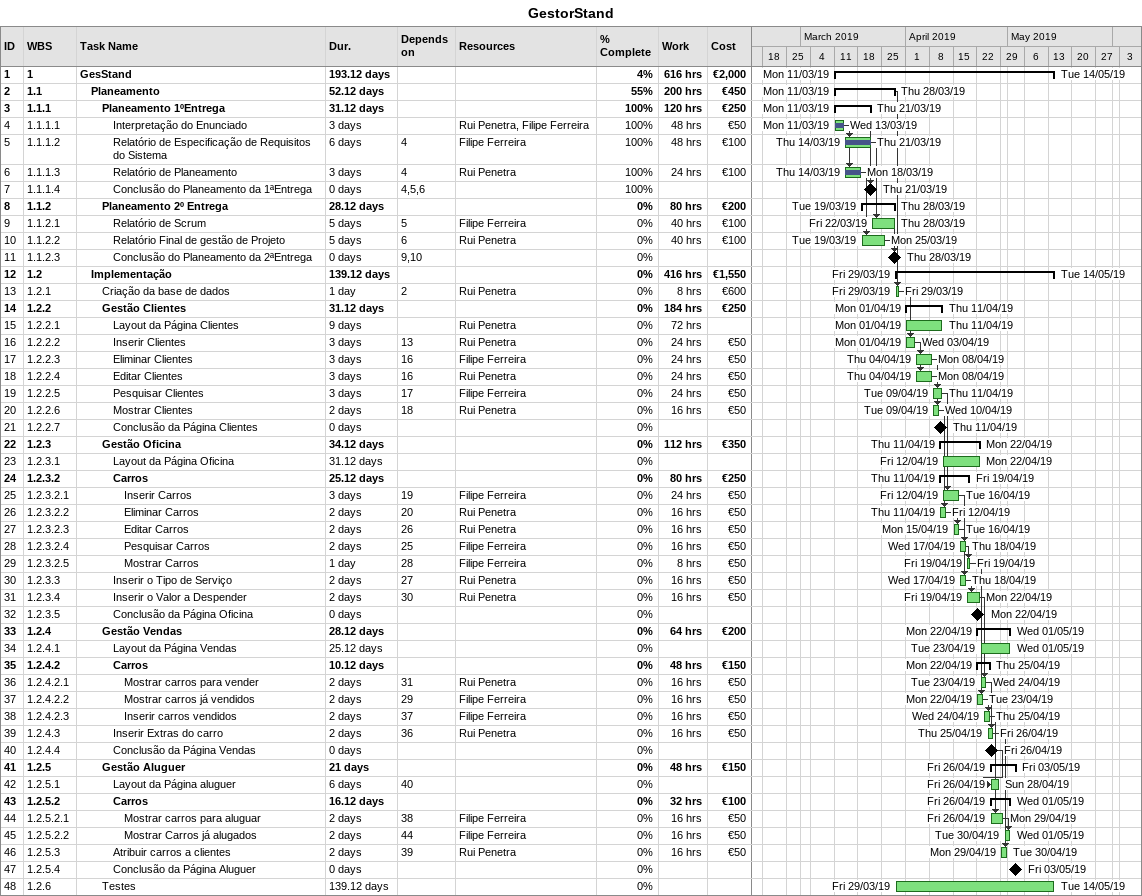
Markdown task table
GestorStand

| ID | WBS | Task | Duration | Start | Finish | Predecessors | Resources | % complete | Work (h) | Cost (€) |
|---|---|---|---|---|---|---|---|---|---|---|
| 1 | 1 | **GesStand** | 193.12d | 2019-03-11 | 2019-05-14 |  |  | 4 | 616 | 2000 |
| 2 | 1.1 | **Planeamento** | 52.12d | 2019-03-11 | 2019-03-28 |  |  | 55 | 200 | 450 |
| 3 | 1.1.1 | **Planeamento 1ºEntrega** | 31.12d | 2019-03-11 | 2019-03-21 |  |  | 100 | 120 | 250 |
| 4 | 1.1.1.1 | Interpretação do Enunciado | 3d | 2019-03-11 | 2019-03-13 |  | Rui Penetra, Filipe Ferreira | 100 | 48 | 50 |
| 5 | 1.1.1.2 | Relatório de Especificação de Requisitos do Sistema | 6d | 2019-03-14 | 2019-03-21 | 4 | Filipe Ferreira | 100 | 48 | 100 |
| 6 | 1.1.1.3 | Relatório de Planeamento | 3d | 2019-03-14 | 2019-03-18 | 4 | Rui Penetra | 100 | 24 | 100 |
| 7 | 1.1.1.4 | Conclusão do Planeamento da 1ªEntrega | 0d | 2019-03-21 | 2019-03-21 | 4, 5, 6 |  | 100 |  |  |
| 8 | 1.1.2 | **Planeamento 2º Entrega** | 28.12d | 2019-03-19 | 2019-03-28 |  |  | 0 | 80 | 200 |
| 9 | 1.1.2.1 | Relatório de Scrum | 5d | 2019-03-22 | 2019-03-28 | 5 | Filipe Ferreira | 0 | 40 | 100 |
| 10 | 1.1.2.2 | Relatório Final de gestão de Projeto | 5d | 2019-03-19 | 2019-03-25 | 6 | Rui Penetra | 0 | 40 | 100 |
| 11 | 1.1.2.3 | Conclusão do Planeamento da 2ªEntrega | 0d | 2019-03-28 | 2019-03-28 | 9, 10 |  | 0 |  |  |
| 12 | 1.2 | **Implementação** | 139.12d | 2019-03-29 | 2019-05-14 |  |  | 0 | 416 | 1550 |
| 13 | 1.2.1 | Criação da base de dados | 1d | 2019-03-29 | 2019-03-29 | 2 | Rui Penetra | 0 | 8 | 600 |
| 14 | 1.2.2 | **Gestão Clientes** | 31.12d | 2019-04-01 | 2019-04-11 |  |  | 0 | 184 | 250 |
| 15 | 1.2.2.1 | Layout da Página Clientes | 9d | 2019-04-01 | 2019-04-11 |  | Rui Penetra | 0 | 72 |  |
| 16 | 1.2.2.2 | Inserir Clientes | 3d | 2019-04-01 | 2019-04-03 | 13 | Rui Penetra | 0 | 24 | 50 |
| 17 | 1.2.2.3 | Eliminar Clientes | 3d | 2019-04-04 | 2019-04-08 | 16 | Filipe Ferreira | 0 | 24 | 50 |
| 18 | 1.2.2.4 | Editar Clientes | 3d | 2019-04-04 | 2019-04-08 | 16 | Rui Penetra | 0 | 24 | 50 |
| 19 | 1.2.2.5 | Pesquisar Clientes | 3d | 2019-04-09 | 2019-04-11 | 17 | Filipe Ferreira | 0 | 24 | 50 |
| 20 | 1.2.2.6 | Mostrar Clientes | 2d | 2019-04-09 | 2019-04-10 | 18 | Rui Penetra | 0 | 16 | 50 |
| 21 | 1.2.2.7 | Conclusão da Página Clientes | 0d | 2019-04-11 | 2019-04-11 |  |  | 0 |  |  |
| 22 | 1.2.3 | **Gestão Oficina** | 34.12d | 2019-04-11 | 2019-04-22 |  |  | 0 | 112 | 350 |
| 23 | 1.2.3.1 | Layout da Página Oficina | 31.12d | 2019-04-12 | 2019-04-22 |  |  | 0 |  |  |
| 24 | 1.2.3.2 | **Carros** | 25.12d | 2019-04-11 | 2019-04-19 |  |  | 0 | 80 | 250 |
| 25 | 1.2.3.2.1 | Inserir Carros | 3d | 2019-04-12 | 2019-04-16 | 19 | Filipe Ferreira | 0 | 24 | 50 |
| 26 | 1.2.3.2.2 | Eliminar Carros | 2d | 2019-04-11 | 2019-04-12 | 20 | Rui Penetra | 0 | 16 | 50 |
| 27 | 1.2.3.2.3 | Editar Carros | 2d | 2019-04-15 | 2019-04-16 | 26 | Rui Penetra | 0 | 16 | 50 |
| 28 | 1.2.3.2.4 | Pesquisar Carros | 2d | 2019-04-17 | 2019-04-18 | 25 | Filipe Ferreira | 0 | 16 | 50 |
| 29 | 1.2.3.2.5 | Mostrar Carros | 1d | 2019-04-19 | 2019-04-19 | 28 | Filipe Ferreira | 0 | 8 | 50 |
| 30 | 1.2.3.3 | Inserir o Tipo de Serviço | 2d | 2019-04-17 | 2019-04-18 | 27 | Rui Penetra | 0 | 16 | 50 |
| 31 | 1.2.3.4 | Inserir o Valor a Despender | 2d | 2019-04-19 | 2019-04-22 | 30 | Rui Penetra | 0 | 16 | 50 |
| 32 | 1.2.3.5 | Conclusão da Página Oficina | 0d | 2019-04-22 | 2019-04-22 |  |  | 0 |  |  |
| 33 | 1.2.4 | **Gestão Vendas** | 28.12d | 2019-04-22 | 2019-05-01 |  |  | 0 | 64 | 200 |
| 34 | 1.2.4.1 | Layout da Página Vendas | 25.12d | 2019-04-23 | 2019-05-01 |  |  | 0 |  |  |
| 35 | 1.2.4.2 | **Carros** | 10.12d | 2019-04-22 | 2019-04-25 |  |  | 0 | 48 | 150 |
| 36 | 1.2.4.2.1 | Mostrar carros para vender | 2d | 2019-04-23 | 2019-04-24 | 31 | Rui Penetra | 0 | 16 | 50 |
| 37 | 1.2.4.2.2 | Mostrar carros já vendidos | 2d | 2019-04-22 | 2019-04-23 | 29 | Filipe Ferreira | 0 | 16 | 50 |
| 38 | 1.2.4.2.3 | Inserir carros vendidos | 2d | 2019-04-24 | 2019-04-25 | 37 | Filipe Ferreira | 0 | 16 | 50 |
| 39 | 1.2.4.3 | Inserir Extras do carro | 2d | 2019-04-25 | 2019-04-26 | 36 | Rui Penetra | 0 | 16 | 50 |
| 40 | 1.2.4.4 | Conclusão da Página Vendas | 0d | 2019-04-26 | 2019-04-26 |  |  | 0 |  |  |
| 41 | 1.2.5 | **Gestão Aluguer** | 21d | 2019-04-26 | 2019-05-03 |  |  | 0 | 48 | 150 |
| 42 | 1.2.5.1 | Layout da Página aluguer | 6d | 2019-04-26 | 2019-04-28 | 40 |  | 0 |  |  |
| 43 | 1.2.5.2 | **Carros** | 16.12d | 2019-04-26 | 2019-05-01 |  |  | 0 | 32 | 100 |
| 44 | 1.2.5.2.1 | Mostrar carros para aluguar | 2d | 2019-04-26 | 2019-04-29 | 38 | Filipe Ferreira | 0 | 16 | 50 |
| 45 | 1.2.5.2.2 | Mostrar Carros já alugados | 2d | 2019-04-30 | 2019-05-01 | 44 | Filipe Ferreira | 0 | 16 | 50 |
| 46 | 1.2.5.3 | Atribuir carros a clientes | 2d | 2019-04-29 | 2019-04-30 | 39 | Rui Penetra | 0 | 16 | 50 |
| 47 | 1.2.5.4 | Conclusão da Página Aluguer | 0d | 2019-05-03 | 2019-05-03 |  |  | 0 |  |  |
| 48 | 1.2.6 | Testes | 139.12d | 2019-03-29 | 2019-05-14 |  |  | 0 |  |  |
